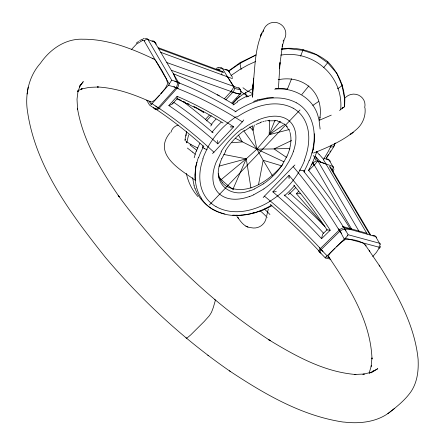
<?xml version="1.0" encoding="UTF-8"?>
<svg xmlns="http://www.w3.org/2000/svg" width="445" height="445" viewBox="0 0 445 445"><rect width="100%" height="100%" fill="white"/><g stroke="black" fill="none" stroke-linecap="round" stroke-linejoin="round"><path stroke-width="0.67" d="M340.681 109.715C343.779 76.201 313.558 49.779 280.745 55.119M252.554 96.71L253.572 78.114L252.588 94.045L253.033 84.823L252.905 86.73C255.246 67.89 254.445 47.348 263.457 30.115M186.099 337.66L186.233 338.267L186.894 338.139L190.699 334.924L204.166 321.518L209.417 315.661L211.503 312.29L213.266 307.617L215.224 300.87L215.219 299.791L214.701 299.73M288.977 175.324L291.903 178.762A206.296 77.208 49.1 0 1 328.271 227.2L330.234 230.193L321.601 238.687L319.226 236.123A205.251 69.303 39.3 0 0 276.239 194.777L272.846 191.851L288.977 175.324L289.033 177.9M252.515 97.405L252.604 92.805M203.638 111.895L203.61 112.502L194.782 107.023M160.817 93.75L165.418 88.16L167.264 84.5A4.889 3.215 -65 0 0 167.476 83.076L166.558 79.099L161.874 70.382L156.128 61.215L154.749 59.636L153.158 58.718C131.247 48.405 107.862 39.115 83.282 39.221C65.487 38.376 50.113 49.211 40.412 63.29C29.626 75.344 25.454 91.943 27.023 107.818C33.981 164.822 70.338 213.161 104.975 256.876L105.688 257.755C142.155 300.892 184.041 339.513 230.555 371.608C264.875 394.264 301.816 415.825 343.095 422.032L344.441 422.11C360.528 424.007 378.35 421.882 391.144 411.091M269.659 120.133L269.175 134.718L256.893 149.142L246.252 158.826L220.664 180.064M195.055 174.918L195.472 168.433M344.525 106.733C346.077 90.129 339.485 73.564 327.826 61.777C314.76 51.392 297.844 46.436 281.273 48.894M278.459 88.082L280.027 62.534L279.482 68.602L279.671 66.589M344.452 107.178L344.803 99.252M314.593 138.289L314.643 136.676A11.715 8.544 81.8 0 0 314.576 135.185L314.326 133.795M314.465 140.119L313.669 147.134M173.255 102.578L172.098 104.219L169.367 105.426A7.815 4.917 -1.5 0 1 168.85 105.548L171.397 107.262A205.267 64.408 48.2 0 1 214.601 141.004L217.8 143.83L233.692 126.797L230.009 124.444A206.202 82.086 40 0 0 180.097 97.605L177.138 96.315L168.844 105.543M279.861 64.397L282.642 44.177L282.158 46.391L284.027 40.539M371.091 366.608L371.97 357.863L372.003 358.993C370.59 320.867 349.192 287.136 328.438 256.454A4.695 2.014 -35.1 0 1 328.521 255.68L330.257 253.066L335.007 248.193M319.677 120.078L319.994 117.091L319.961 117.497C323.671 92.071 302.811 74.565 278.186 79.75M342.238 84.661L342.105 85.718L344.758 99.68M195.7 166.413L196.907 162.297M337.51 88.805L342.105 85.718L336.448 72.44M27.084 94.051L28.207 87.075M185.131 140.681L185.37 139.318M185.971 135.909L186.21 134.551M186.449 133.189L186.689 131.826M313.33 149.259L312.028 153.18M327.826 61.777L327.642 62.767L323.715 67.601M258.517 184.675L263.173 160.261L256.893 149.142L243.938 131.053M184.914 140.103L186.555 131.575M333.867 169.595L333.956 169.144M186.7 142.884L188.624 134.874M336.387 72.824L327.642 62.767L316.417 54.785L316.501 54.424M268.318 208.983L266.633 216.031M254.317 125.039L253.033 130.452L256.893 149.142L283.899 161.763M194.181 157.764L196.112 151.272M219.858 164.161C212.627 183.841 230.899 198.442 249.372 190.838M289.489 149.275C291.013 143.835 291.597 137.956 290.007 132.465M303.19 49.44L300.603 56.181M316.818 151.823L312.223 163.487M369.139 373.077L371.458 365.401M266.266 217.522C265.203 224.591 258.367 229.281 251.342 227.734C245.062 227.562 241.179 222.344 237.947 217.688L238.559 218.462L236.912 216.481M198.459 157.302C193.859 170.396 193.464 186.043 201.218 198.025M293.466 151.194C296.815 141.41 297.744 128.65 289.445 121.04C280.661 113.603 267.879 115.872 258.1 119.978M347.984 234.96L347.589 235.822M281.329 49.473L288.01 48.622L288.137 48.26M203.092 158.854C198.631 171.036 198.036 185.826 205.59 196.924A28.625 24.848 27.3 0 0 216.064 206.719M309.47 160.461C314.893 146.333 316.729 129.3 309.164 115.594A33.553 32.997 -8.3 0 0 296.609 102.873M304.185 160.623C309.353 147.456 311.322 131.37 303.874 118.67A29.314 28.842 -11.3 0 0 293.127 108.141M274.843 120.556L269.175 134.718L289.25 129.534M287.464 89.011L291.586 78.709M335.302 143.001L333.689 146.839L326.268 158.448M334.679 143.702L333.689 146.839L330.223 146.961M232.985 189.181L246.252 158.826L223.796 154.465M221.816 158.637L225.799 151.016M287.036 156.017L282.77 163.932M241.129 69.526L239.938 63.429L256.047 54.935L240.411 62.45L239.938 63.429L228.674 71.222M79.371 86.892L80.59 84.4L77.869 91.815L78.131 90.324L77.013 99.252L77.602 109.665L77.452 108.246C82.909 140.976 100.854 169.89 119.232 196.879L118.175 195.361C159.488 252.454 211.175 302.227 270.271 340.681L268.786 339.774C295.497 355.978 324.16 372.026 355.933 374.518L354.548 374.462L364.344 374.017L362.909 374.362L371.136 372.287L369.317 373.288M331.43 145.07L328.388 151.244L324.155 158.42M148.88 100.82L151.039 104.486A4.177 2.748 -66 0 0 152.062 103.629L168.405 85.268A4.216 2.759 -64.9 0 0 169.228 84.038L171.564 80.361M202.697 147.429L202.853 147.128A4.022 1.747 13.4 0 0 204.333 148.552M231.645 90.613L233.225 88.049M177.093 98.801L177.177 96.726A7.871 1.352 75 0 0 177.132 96.304M380.247 246.18A3.054 2.169 26 0 1 379.012 248.299L376.37 252.437L372.749 256.537M308.335 170.696L309.342 168.983M221.399 151.89L216.159 162.13A62.756 57.227 3.4 0 0 215.063 165.073C211.737 174.624 211.458 186.983 219.669 194.181C228.057 201.123 240.128 199.983 249.717 196.401M342.906 107.651L342.216 108.775L343.484 107.1L339.585 110.521M326.291 157.919L328.449 154.398M329.89 152.056L330.613 150.883M233.386 87.81L233.847 87.07L222.428 68.602A5.885 3.771 -67.1 0 0 218.306 67.885M170.057 132.721C152.318 154.137 180.359 169.723 195.177 180.192M79.455 86.975L83.293 81.596L80.389 85.279M131.386 49.579L136.537 44.066L142.517 40.478A3.198 2.025 69.2 0 1 144.414 38.515M240.506 93.439C242.113 91.52 239.989 89 238.698 87.454M172.86 103.496L177.01 98.873M282.681 164.522C270.004 180.208 247.287 196.473 226.644 186.427A16.632 15.03 24.8 0 1 222.405 182.767M279.644 121.835L269.175 134.718L284.678 124.305M301.899 94.446L308.88 85.857M159.544 95.186L154.671 100.236L151.751 101.944A4.845 3.171 -65.7 0 1 150.721 101.927L149.637 101.371M203.888 146.672A210.546 66.511 49 0 0 153.864 107.874A4.261 2.748 -57 0 0 158.225 107.729L175.986 87.882A4.305 2.52 -69.4 0 0 176.954 82.019L173.366 73.597M205.473 119.366L209.306 115.194M224.33 98.84L230.833 91.759A4.088 2.82 -63.6 0 0 231.634 90.602M206.458 120.929L211.264 115.7M225.815 99.88L232.935 92.132A4.016 2.781 -63.6 0 0 233.959 86.747L227.606 76.863L160.723 52.332M231.778 102.934L240.116 93.906A4.522 3.182 -63.7 0 0 240.489 93.489M232.501 103.663L237.552 98.195M232.613 103.763L239.555 96.259M212.421 153.43A4.083 1.641 -55.5 0 0 213.95 152.218L242.336 121.852M366.09 245.417L365.606 245.929M209.406 204.934L300.019 109.948M263.173 197.58A4.05 0.584 -42.9 0 1 264.425 196.15L293.199 166.602A4.105 0.601 -43.2 0 1 294.918 164.989M311.194 164.939L313.113 162.976A3.955 1.941 -36.4 0 1 317.886 160.99M308.646 170.613L313.97 165.201L312.813 163.131M323.064 224.319L296.342 193.697L298.756 191.244M326.947 229.92L322.72 233.992L321.629 238.153A7.593 3.51 -89 0 0 321.596 238.687M380.28 244.405A5.334 1.869 -32.7 0 0 379.541 243.298L375.63 236.573L344.302 227.784A4.088 1.374 -31.5 0 0 339.396 229.887L320.189 248.699A4.05 1.602 -42.8 0 0 319.577 251.981L324.805 257.36L325.762 257.616M344.274 239.154L327.142 255.842L320.189 248.699A3.232 0.973 45.4 0 1 319.521 247.531M336.348 246.886L341.532 242.097L344.803 239.844A4.734 2.041 -35.5 0 1 346.026 239.349C352.006 239.065 360.483 240.706 364.972 244.533A4.611 1.941 -35.7 0 1 364.956 244.906M387.823 413.644C396.367 407.086 405.078 400.239 411.252 391.283C417.104 382.333 418.578 371.347 418.155 360.873L418.15 359.749C414.885 325.612 397.58 294.863 379.824 266.249L379.096 265.164M373.744 371.219L377.805 368.688L370.529 372.643M136.265 43.182L138.534 41.407M231.016 75.55L239.883 69.492L247.592 65.176L255.658 61.482M391.45 410.852L394.748 408.31M236.245 99.43L242.063 94.985L252.91 88.366M242.013 129.434L247.915 125.329L253.962 121.891M228.257 71.183L240.411 62.45M244.906 130.669L249.645 127.531M233.019 104.981L237.608 101.955M236.874 117.157C252.893 106.411 274.865 98.64 293.11 108.168M312.818 105.398L318.559 101.538M263.913 188.947L253.706 194.754M234.954 111.929C252.571 100.203 276.757 92.26 296.598 102.89M263.462 183.868L254.573 188.858M253.594 101.454L257.688 99.953M254.045 212.443L253.433 212.788M269.67 201.524C254.023 211.23 232.913 216.092 216.098 206.669M271.611 205.106C254.501 215.419 231.589 220.058 213.489 209.74M250.079 127.264L252.716 125.785M139.669 40.651L141.916 39.383M291.553 140.542L274.031 148.93L256.893 149.142L235.533 138.389M216.253 69.604L216.671 69.403A2.948 1.535 62.5 0 1 218.261 67.857M331.275 115.133L319.577 120.172M78.12 90.63L82.236 88.772L80.99 89.139L89.211 87.376L98.428 87.003L97.288 86.953C115.961 87.904 133.823 94.301 150.721 101.927M246.524 97.043L252.944 94.273M253.116 212.938L250.429 213.756M313.564 153.047C328.872 147.006 344.424 140.169 356.84 129.106C362.814 123.832 365.912 115.867 365.006 107.946M263.674 209.907L253.644 213.227M260.336 122.436L262.116 121.858M218.729 95.636L219.185 95.486L217.232 94.779M263.001 121.602L263.879 121.368M218.94 166.163L246.252 158.826L250.947 188.035M264.753 121.157L266.483 120.795M259.869 99.441L267.033 98.006M248.343 214.162L241.579 215.096M267.334 120.645L269.459 120.378M233.692 126.797L231.016 126.959M268.246 120.823L275.555 120.779M231.895 142.745L242.23 141.911L238.57 135.197M275.283 88.538L282.809 88.499L287.615 89.083M274.687 89.189C293.266 86.903 313.53 97.85 318.192 116.757A46.925 46.146 2.7 0 1 319.054 120.189L320.122 129.083M296.342 193.697L300.614 193.714M289.984 148.374L274.031 148.93L286.569 157.452M272.846 191.851L275.555 191.7A5.001 0.857 -4.3 0 0 276.273 191.628M236.779 215.297L232.729 215.13M221.643 71.673L223.028 71.751L158.303 47.715M326.908 229.898L330.234 230.193M273.402 97.416L272.023 97.366A11.781 6.886 -8.3 0 0 270.521 97.488L268.891 97.694A42.192 24.264 -8.3 0 0 267.039 98.039M288.01 48.622L302.917 50.385L316.417 54.785M238.648 93.834L230.833 91.759M275.505 120.45L277.724 120.851M236.645 215.146L236.957 215.196A11.37 10.33 -41.7 0 0 238.331 215.285L239.844 215.246A41.302 37.269 -40.1 0 0 241.579 215.085M239.738 88.533L166.847 62.573M224.925 213.962L224.458 213.85M325.056 257.788L330.78 259.302M329.55 257.683L326.307 256.815A4.05 1.752 -34.9 0 1 327.12 255.836M223.523 213.611L221.215 212.921M342.856 226.533L366.836 233.263M379.029 248.321A2.731 1.129 -35.9 0 0 378.79 247.142L345.426 238.209A4.083 1.747 -35.6 0 0 344.291 239.16M168.405 85.268L177.344 87.954L158.954 108.485A4.166 2.631 -56.4 0 1 154.765 108.769L149.526 105.07L146.678 100.22M277.769 121.185L283.448 123.61M281.696 165.863L263.173 160.261L272.412 175.719M232.513 78.643L227.606 76.863M171.581 70.327L235.488 93.077L239.343 94.062A16.993 5.557 39.3 0 0 241.184 93.945M323.699 158.153L329.55 160.306A5.785 2.548 -33.1 0 1 330.068 161.657M315.255 156.39L317.875 161.001L326.001 163.983L367.231 234.02M218.807 212.07L220.598 212.732M158.91 48.727L223.657 72.73M145.337 38.459A5.557 3.204 -67.5 0 1 147.963 39.572L154.738 42.119L178.417 82.303A3.171 2.08 -32.4 0 1 179.619 83.515M246.385 226.355L247.932 226.944L245.829 226.138M279.81 121.468L280.801 121.852M218.211 211.853C207.648 207.782 198.948 199.16 195.077 188.496M177.066 98.94L195.861 107.935M197.836 148.079L190.16 144.186L191 144.681L186.121 141.282L186.805 142.05L186.105 141.198L186.661 142.111M329.517 257.677L328.438 256.454M152.056 103.618L158.954 108.485A3.332 1.029 41.8 0 0 159.939 108.769M207.782 355.199L208.622 355.8M229.398 370.78L230.555 371.608M187.378 148.052L192.618 152.14M190.132 145.064L195.366 149.17A41.652 38.748 -24.7 0 1 196.634 150.243M233.436 189.726L230.538 187.501A73.097 56.103 32.1 0 1 225.598 183.468A72.785 55.898 31.7 0 1 220.931 179.174L218.645 176.932M284.355 123.938L285.134 124.594M173.739 73.892L173.778 73.926A230.755 91.687 39.2 0 1 234.053 104.553M285.874 125.284L287.209 126.819M249.728 126.908L253.033 130.452L252.237 126.391M323.916 159.694L319.171 154.354M321.017 162.642L316.278 157.308A41.074 37.252 54.1 0 1 315.422 156.284M350.827 229.386L350.371 228.936L344.903 229.281A4.177 1.474 -31.1 0 0 339.802 231.333L321.245 249.5A4.139 1.708 -42.3 0 0 320.572 252.855M197.914 196.579C192.068 190.06 188.085 181.949 186.349 173.378M222.411 182.762L220.108 179.257L218.25 173.728M286.463 126.285L288.727 129.69M364.972 244.533L379.824 266.249M369.25 250.496L369.873 251.425M336.915 216.687L344.903 229.281A4.172 3.877 85 0 1 345.609 230.988M216.671 69.414A2.97 2.025 -63.4 0 1 218.884 69.826L219.424 70.683M232.607 77.436L228.04 70.304A5.891 3.794 -67 0 0 225.509 69.548M221.315 73.67L222.122 74.96M312.551 162.052L351.628 229.131M147.985 39.544L171.703 80.161L178.417 82.303A4.211 2.397 -68.9 0 1 177.338 87.938M330.218 166.675L370.585 234.882M329.417 166.386L369.806 234.665M142.517 40.473A2.848 1.808 -64.2 0 1 144.241 40.985L169.245 84.044M317.875 161.001L359.271 231.723M323.415 159.599L326.001 163.983A2.937 1.424 -36.5 0 1 326.502 164.878M339.385 229.887L344.263 239.132M288.838 129.456L289.667 131.425M195.522 180.047L195.266 179.224A11.437 8.789 -54 0 1 195.099 177.972L195.032 176.565A41.379 31.484 -55 0 1 195.077 174.913M194.137 185.698L192.557 177.711M245.623 92.543L246.419 96.604M217.661 140.514L217.8 143.83M152.14 58.74A4.784 3.087 -64.6 0 1 153.158 58.718M309.192 160.339A91.275 86.575 63.6 0 1 304.508 170.546M304.719 170.674A4.005 0.884 14.9 0 1 303.101 170.73M304.842 170.752A99.563 94.073 64.5 0 1 304.107 172.048M294.579 185.587A99.563 94.073 64.5 0 1 284.322 195.878M202.542 147.011A98.262 86.786 -10.6 0 1 203.193 145.765M211.892 132.426A98.262 86.786 -10.6 0 1 221.148 122.242M303.112 170.735A4.5 0.996 14.9 0 1 299.741 169.996M299.958 170.135A93.962 88.978 65.6 0 1 269.609 201.418M304.458 160.745A85.885 82.319 55.3 0 1 299.897 170.096M202.831 158.787A81.719 73.002 -2.7 0 1 206.741 149.67M207.237 149.526A4.472 1.941 13.4 0 1 204.327 148.558M206.708 149.331A92.749 81.496 -9.9 0 1 236.362 116.551M198.709 157.369A86.925 77.029 -7.5 0 1 203.065 147.573M213.4 209.884A32.746 28.575 26.6 0 1 201.118 198.075M312.14 163.443A101.972 96.687 65.5 0 1 309.275 168.939M237.263 101.482A92.154 83.777 -8.3 0 1 246.213 96.498M211.509 124.177A104.353 91.219 -12.5 0 1 215.959 119.121M210.696 126.002A105.087 91.436 -13 0 1 211.959 124.455M196.367 151.339A93.216 82.486 -8.6 0 1 199.877 143.279M194.977 188.519A45.868 40.601 23.6 0 1 194.042 185.715M271.906 205.757A93.055 87.915 54.1 0 1 263.574 209.673M295.497 187.812A106.082 100.125 68.1 0 1 288.182 194.743M289.561 149.297A52.644 50.736 39.1 0 1 287.058 156.028M282.859 163.999A75.11 71.445 57.3 0 1 263.418 183.802M254.635 188.975A51.881 49.078 44.2 0 1 249.428 190.994M219.813 164.149A53.155 48.41 4.6 0 1 221.744 158.609M225.47 150.861A74.093 66.288 -6.5 0 1 244.561 130.279M255.975 124.494A50.891 46.953 -2.9 0 1 260.442 122.703M293.483 151.2A62.244 59.802 40.3 0 1 291.903 155.338L288.933 161.429L285.262 167.431A89.217 84.8 55.6 0 1 263.863 188.869M253.739 194.821A62.25 58.89 42.4 0 1 249.751 196.479M221.07 151.734A87.743 78.854 -5.1 0 1 241.657 129.056M254.023 121.991A61.738 57.038 -1.5 0 1 258.156 120.089M248.549 91.731A72.908 56.827 9.9 0 1 242.976 87.754M252.91 93.812A46.675 38.899 4.7 0 1 248.827 91.431M319.065 154.448A40.15 36.74 54.2 0 1 316.829 151.656M240.116 90.858A72.808 56.582 10.1 0 0 245.69 94.818A49.773 41.435 4.8 0 0 248.271 96.393M264.358 209.061A55.631 55.191 87.2 0 1 265.003 209.639A79.866 79.505 -39.7 0 1 269.948 214.535M192.646 152.107A40.339 37.508 -24.5 0 1 195.127 154.304M260.203 210.835A55.564 55.108 86.7 0 1 262.166 212.532A79.788 79.41 -42.2 0 1 267.106 217.427M378.795 247.136A3.004 2.687 -64.9 0 0 379.574 243.27L348.057 234.71L344.302 227.784A3.082 2.553 -71.2 0 0 342.572 226.472M372.821 235.377A2.998 2.67 -64.1 0 1 375.636 236.568M375.602 236.601A5.346 1.886 -32.8 0 1 376.331 237.791M339.418 229.893A3.26 0.996 45.5 0 1 338.712 228.697M319.577 251.976A3.054 2.509 -73.3 0 1 318.915 250.73M347.373 235.333A6.113 1.229 -52.1 0 1 347.245 235.605M347.222 236.022A4.489 1.435 -37.9 0 1 345.32 238.158M325.94 258.044A4.456 1.596 -73.1 0 1 325.356 257.427M325.251 257.065A6.069 1.29 -53.8 0 1 325.317 256.832M313.981 165.206A4.027 1.952 -36.4 0 1 315.038 164.311L317.563 161.129L332.732 166.335A5.768 2.514 -33 0 1 333.533 168.243M326.764 159.082A2.881 2.392 -69.1 0 1 329.172 160.139L332.732 166.335A2.887 2.409 -69.9 0 1 332.092 170.057A2.909 1.396 -36.5 0 1 332.554 171.108M315.972 160.317A40.528 11.092 53.3 0 1 313.547 155.444M333.355 170.207A2.881 1.68 29.8 0 1 332.866 171.547M289.55 192.824A233.569 78.492 39.4 0 1 324.933 226.594M293.739 185.114A210.913 79.638 49 0 1 327.103 229.926M270.215 204.372A210.513 72.446 38.3 0 1 320.75 252.893A4.144 3.816 82.9 0 0 321.006 253.122M308.335 170.04A230.883 85.173 50 0 1 350.365 228.93M264.419 196.156A205.596 69.765 38.2 0 1 321.24 249.5A4.15 1.307 45.5 0 0 323.014 251.408M341.588 233.252A4.183 1.229 45.4 0 1 339.802 231.333A207.821 77.308 50.2 0 0 293.194 166.614M284.16 194.877A210.446 70.449 39.4 0 1 323.676 233.308M289.111 178.462A5.028 1.174 -86.4 0 1 289.072 177.833M303.701 171.331A215.196 79.31 50 0 1 336.909 216.687M182.745 101.293A233.592 73.019 48.1 0 1 211.492 124.539M177.077 98.534A210.802 84.489 40.1 0 1 181.465 100.514M183.251 101.343A210.802 84.489 40.1 0 1 185.354 102.339M187.456 103.351A210.802 84.489 40.1 0 1 189.042 104.124M193.797 106.505A210.802 84.489 40.1 0 1 223.067 123.02M174.824 81.624A4.294 3.538 -21 0 1 176.954 82.019L189.381 87.175A215.057 85.357 39.3 0 1 236.045 111.751M158.231 107.74A205.607 63.813 49.1 0 1 213.95 152.229M158.225 107.729A4.283 1.379 41.9 0 1 155.778 105.982M173.912 86.43A4.317 1.302 42 0 0 175.986 87.882A207.698 83.276 39.1 0 1 242.336 121.863A4.144 1.68 -54.6 0 0 243.738 119.927M153.631 107.679A4.261 3.477 -19 0 1 153.408 107.456M173.695 102.289A210.446 65.526 48.1 0 1 213.138 132.833M230.988 126.886A5.079 2.197 -7.6 0 1 230.343 126.892M240.122 93.912A23.274 6.87 32.7 0 1 238.659 93.839M218.89 69.832A2.943 1.997 -32.7 0 1 222.422 68.608L228.385 70.777A2.931 1.975 -33.2 0 1 229.392 72.541M240.484 89.74A41.513 13 34.3 0 1 234.943 88.449M226.277 76.167A2.987 2.053 -63.4 0 1 227.612 76.852M144.241 40.973A3.132 2.347 -37.7 0 1 147.996 39.527M154.749 42.108A3.115 2.32 -38.2 0 1 155.984 44.283M152.006 41.051A5.562 3.215 -67.3 0 1 154.715 42.147M178.339 88.238A3.36 1.051 42.1 0 1 177.321 87.91M155.528 109.064A3.143 2.041 -31.1 0 1 154.765 108.764M171.319 80.595A6.302 0.478 -45.7 0 1 171.442 80.495M151.756 103.891A4.589 0.512 -26.4 0 1 151.267 104.097M344.569 98.595A11.309 10.875 -1.2 0 1 358.486 95.102A11.309 10.875 -1.2 0 1 364.7 107.557M313.758 147.167A41.663 29.437 82.3 0 1 313.425 149.303M314.57 138.284A42.142 30.277 82 0 1 314.437 140.108M250.435 213.811A40.918 36.685 -38.5 0 1 248.349 214.212M170.969 132.265A10.98 10.313 29.6 0 1 178.234 125.073M195.388 168.449A41.04 30.883 -56.1 0 1 195.616 166.424M263.179 31.912A11.42 11.225 28.7 0 1 279.11 23.396A11.42 11.225 28.7 0 1 283.092 41.062M257.633 99.841A41.758 23.413 -8.3 0 1 259.824 99.33M260.942 34.932L260.414 36.117L261.877 32.902L260.942 34.932M373.255 370.924L371.364 372.771L373.255 370.924M350.905 133.962L350.159 134.524L353.174 132.26L350.905 133.962"/></g></svg>
